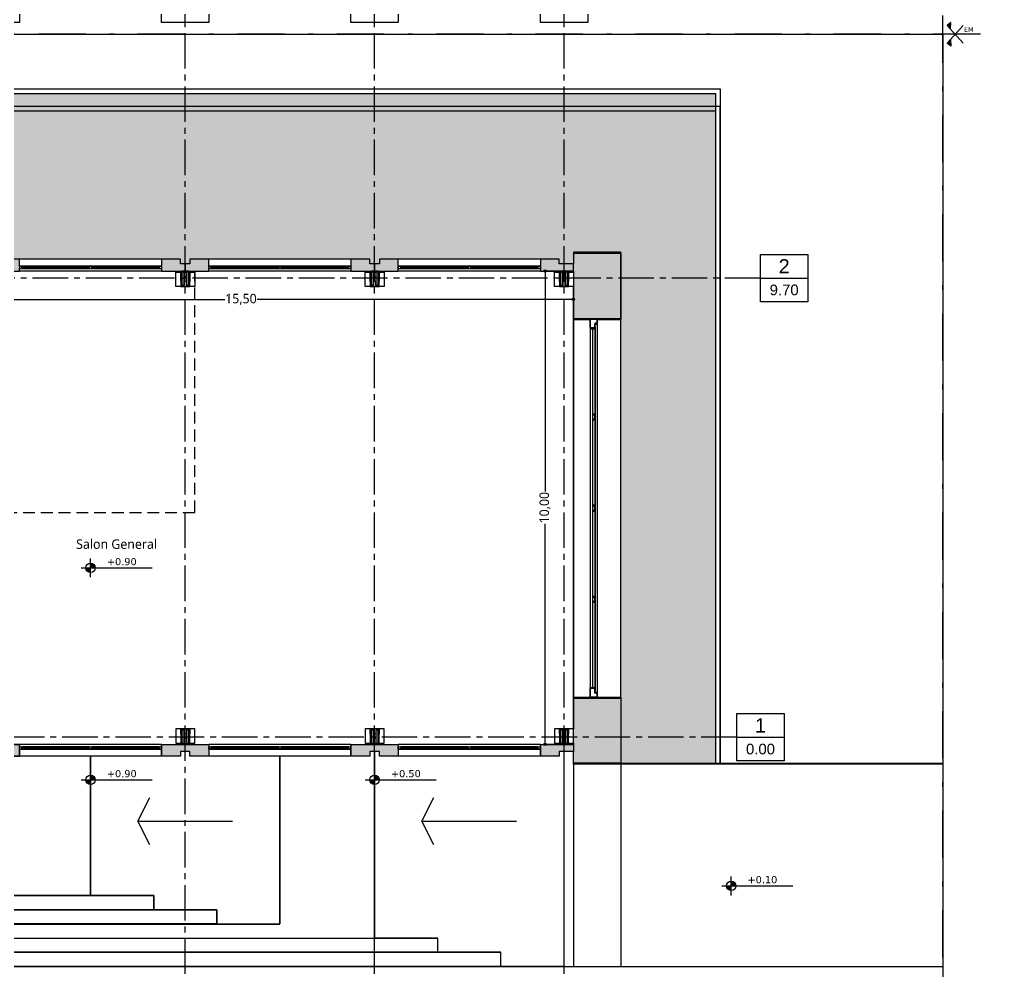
# Model space of a CAD drawing. Header units: inches. Extents: x -5 to 57, y -105 to 48.
# Drawn here: x 15.5 to 36.16, y 5.2 to 25.31 of the extents above; entities that cross this region are included whole.
import ezdxf

# ---------------------------------------------------------------- set-up
doc = ezdxf.new("R2010")
doc.units = ezdxf.units.IN
doc.header["$MEASUREMENT"] = 0
for name, pattern in [('CENTER2', [1.125, 0.75, -0.125, 0.125, -0.125]), ('CONTINUA', [0]), ('DASHDOT', [25.4, 12.7, -6.35, 0, -6.35]), ('DASHDOTX2', [2, 1, -0.5, 0, -0.5]), ('DASHED2', [0.375, 0.25, -0.125]), ('DIVIDEX2', [63.5, 25.4, -12.7, 0, -12.7, 0, -12.7])]:
    doc.linetypes.add(name, pattern=pattern)
doc.layers.get('Defpoints').update_dxf_attribs({"color": 140})
for name, color, linetype in [('AL-aberturas', 2, 'Continuous'), ('AL-Mamp', 3, 'Continuous'), ('AL-Pavimentos', 1, 'Continuous'), ('Al-Proyecciones', 1, 'DASHED2'), ('DIM-Cotas100', 2, 'Continuous'), ('EJES-Estructura', 3, 'CENTER2'), ('EJES-Terreno', 2, 'DIVIDEX2'), ('ES-Columna', 4, 'CONTINUA'), ('HTC-Estructura', 250, 'CONTINUA'), ('HTC-TexturaPiso', 7, 'Continuous'), ('SectionCutEdges', 240, 'Continuous'), ('TXT-Estructura', 4, 'DASHDOT'), ('Z_SKP', 7, 'Continuous')]:
    doc.layers.add(name, color=color, linetype=linetype)
doc.layers.add('HTC-Mamposterías', color=253, linetype='Continuous', lineweight=9)
doc.styles.add('2.0 RobotoLight', font='Roboto-Light.ttf', dxfattribs={"height": 0.2})
doc.styles.get("Standard").update_dxf_attribs({"font": 'arial.ttf'})
doc.dimstyles.new('1.100 circulo alineado', dxfattribs={"dimtxt": 0.2, "dimasz": 0.05, "dimexe": 0.025, "dimexo": 0.025, "dimgap": 0.025, "dimtad": 0, "dimzin": 0, "dimtxsty": '2.0 RobotoLight', "dimblk": 'ORIGIN', "dimcen": 0, "dimdle": 0.001, "dimclre": 1, "dimadec": 0, "dimazin": 0, "dimtfac": 1, "dimtmove": 2, "dimatfit": 2, "dimldrblk": 'DOT', "dimfxl": 1, "dimtolj": 1, "dimtzin": 0, "dimlwd": -1, "dimlwe": -1, "dimarcsym": 1})

# ---------------------------------------------------------------- blocks, each defined once
blk = doc.blocks.new('skp')
for p, q in [((25, 35), (25, 0)), ((23.478, 4.7), (23.478, 33.1)), ((23.378, 4.8), (23.378, 33)), ((5.307, 9.333), (5.307, 21.25)), ((5.607, 10.667), (5.607, 20.95)), ((5.907, 20.65), (5.907, 12)), ((6.207, 15.333), (6.207, 20.35)), ((6.507, 16.667), (6.507, 20.05)), ((6.807, 18), (6.807, 19.75)), ((9.75, 18), (9.75, 19.5)), ((9.9, 18.025), (9.9, 19.45)), ((9.95, 18.025), (9.95, 19.45)), ((10, 16.5), (10, 19.5)), ((20, 16.5), (20, 19.5)), ((20.05, 18.025), (20.05, 19.45)), ((20.1, 18.025), (20.1, 19.45)), ((20.25, 16.5), (20.25, 19.5)), ((9.75, 18), (6.807, 18)), ((6.807, 16.667), (6.807, 18)), ((9.75, 16.5), (9.75, 18)), ((9.9, 16.55), (9.9, 17.975)), ((9.95, 16.55), (9.95, 17.975)), ((20.05, 16.55), (20.05, 17.975)), ((20.1, 16.55), (20.1, 17.975)), ((6.807, 16.667), (6.507, 16.667)), ((6.507, 15.333), (6.507, 16.667)), ((10.325, 16.2), (10.025, 16.2)), ((10.025, 16.2), (10.025, 16.095)), ((10.325, 16.095), (10.325, 16.2)), ((19.675, 16.2), (19.975, 16.2)), ((19.675, 16.095), (19.675, 16.2)), ((19.975, 16.2), (19.975, 16.095)), ((10.025, 16.095), (10.025, 16.075)), ((10.125, 16.095), (10.025, 16.095)), ((10.025, 16.025), (10.025, 15.975)), ((10.025, 15.925), (10.025, 15.905)), ((10.025, 15.905), (10.125, 15.905)), ((10.025, 15.905), (10.025, 15.8)), ((10.225, 16.095), (10.125, 16.095)), ((10.125, 16.075), (10.125, 16.095)), ((10.125, 15.975), (10.125, 16.025)), ((10.125, 15.905), (10.125, 15.925)), ((10.125, 15.905), (10.225, 15.905)), ((10.225, 16.095), (10.325, 16.095)), ((10.225, 16.075), (10.225, 16.095)), ((10.225, 15.975), (10.225, 16.025)), ((10.225, 15.905), (10.225, 15.925)), ((10.325, 15.905), (10.225, 15.905)), ((10.325, 16.075), (10.325, 16.095)), ((10.325, 15.975), (10.325, 16.025)), ((10.325, 15.905), (10.325, 15.925)), ((10.325, 15.8), (10.325, 15.905)), ((19.775, 16.095), (19.675, 16.095)), ((19.675, 16.095), (19.675, 16.075)), ((19.675, 16.025), (19.675, 15.975)), ((19.675, 15.925), (19.675, 15.905)), ((19.675, 15.905), (19.775, 15.905)), ((19.675, 15.8), (19.675, 15.905)), ((19.775, 16.095), (19.875, 16.095)), ((19.775, 16.075), (19.775, 16.095)), ((19.775, 15.975), (19.775, 16.025)), ((19.775, 15.905), (19.775, 15.925)), ((19.875, 15.905), (19.775, 15.905)), ((19.875, 16.075), (19.875, 16.095)), ((19.875, 16.095), (19.975, 16.095)), ((19.875, 15.975), (19.875, 16.025)), ((19.875, 15.905), (19.875, 15.925)), ((19.975, 15.905), (19.875, 15.905)), ((19.975, 16.095), (19.975, 16.075)), ((19.975, 16.025), (19.975, 15.975)), ((19.975, 15.925), (19.975, 15.905)), ((19.975, 15.905), (19.975, 15.8)), ((10.025, 15.8), (10.325, 15.8)), ((19.975, 15.8), (19.675, 15.8)), ((9.75, 14), (9.75, 15.5)), ((10, 12.5), (10, 15.5)), ((20, 12.5), (20, 15.5)), ((20.25, 12.5), (20.25, 15.5)), ((6.507, 15.333), (6.207, 15.333)), ((6.207, 15.333), (6.207, 14)), ((9.9, 14.025), (9.9, 15.45)), ((9.95, 14.025), (9.95, 15.45)), ((20.05, 14.025), (20.05, 15.45)), ((20.1, 14.025), (20.1, 15.45)), ((9.75, 14), (6.207, 14)), ((9.75, 12.5), (9.75, 14)), ((9.9, 12.55), (9.9, 13.975)), ((9.95, 12.55), (9.95, 13.975)), ((20.05, 12.55), (20.05, 13.975)), ((20.1, 12.55), (20.1, 13.975)), ((10.325, 12.2), (10.025, 12.2)), ((10.025, 12.2), (10.025, 12.095)), ((10.325, 12.095), (10.325, 12.2)), ((19.675, 12.2), (19.975, 12.2)), ((19.675, 12.095), (19.675, 12.2)), ((19.975, 12.2), (19.975, 12.095)), ((9.85, 12), (5.907, 12)), ((5.907, 10.667), (5.907, 12)), ((10.025, 12.095), (10.025, 12.075)), ((10.125, 12.095), (10.025, 12.095)), ((10.025, 12.025), (10.025, 11.975)), ((10.225, 12.095), (10.125, 12.095)), ((10.125, 12.075), (10.125, 12.095)), ((10.125, 11.975), (10.125, 12.025)), ((10.225, 12.095), (10.325, 12.095)), ((10.225, 12.075), (10.225, 12.095)), ((10.225, 11.975), (10.225, 12.025)), ((10.325, 12.075), (10.325, 12.095)), ((10.325, 11.975), (10.325, 12.025)), ((19.775, 12.095), (19.675, 12.095)), ((19.675, 12.095), (19.675, 12.075)), ((19.675, 12.025), (19.675, 11.975)), ((19.775, 12.095), (19.875, 12.095)), ((19.775, 12.075), (19.775, 12.095)), ((19.775, 11.975), (19.775, 12.025)), ((19.875, 12.075), (19.875, 12.095)), ((19.875, 12.095), (19.975, 12.095)), ((19.875, 11.975), (19.875, 12.025)), ((19.975, 12.095), (19.975, 12.075)), ((19.975, 12.025), (19.975, 11.975)), ((10.025, 11.925), (10.025, 11.905)), ((10.025, 11.905), (10.125, 11.905)), ((10.025, 11.905), (10.025, 11.8)), ((10.025, 11.8), (10.325, 11.8)), ((10.125, 11.905), (10.125, 11.925)), ((10.125, 11.905), (10.225, 11.905)), ((10.225, 11.905), (10.225, 11.925)), ((10.325, 11.905), (10.225, 11.905)), ((10.325, 11.905), (10.325, 11.925)), ((10.325, 11.8), (10.325, 11.905)), ((19.675, 11.925), (19.675, 11.905)), ((19.675, 11.905), (19.775, 11.905)), ((19.675, 11.8), (19.675, 11.905)), ((19.975, 11.8), (19.675, 11.8)), ((19.775, 11.905), (19.775, 11.925)), ((19.875, 11.905), (19.775, 11.905)), ((19.875, 11.905), (19.875, 11.925)), ((19.975, 11.905), (19.875, 11.905)), ((19.975, 11.925), (19.975, 11.905)), ((19.975, 11.905), (19.975, 11.8)), ((9.75, 8.5), (9.75, 11.5)), ((9.9, 10.025), (9.9, 11.45)), ((9.95, 10.025), (9.95, 11.45)), ((10, 8.5), (10, 11.5)), ((20, 8.5), (20, 11.5)), ((20.05, 10.025), (20.05, 11.45)), ((20.1, 10.025), (20.1, 11.45)), ((20.25, 8.5), (20.25, 11.5)), ((5.607, 10.667), (5.907, 10.667)), ((5.607, 9.333), (5.607, 10.667)), ((9.9, 8.55), (9.9, 9.975)), ((9.95, 8.55), (9.95, 9.975)), ((20.05, 8.55), (20.05, 9.975)), ((20.1, 8.55), (20.1, 9.975)), ((5.307, 9.333), (5.607, 9.333)), ((5.307, 8), (5.307, 9.333)), ((10.325, 8.2), (10.025, 8.2)), ((10.025, 8.2), (10.025, 8.095)), ((10.025, 8.095), (10.025, 8.075)), ((10.125, 8.095), (10.025, 8.095)), ((10.225, 8.095), (10.125, 8.095)), ((10.125, 8.075), (10.125, 8.095)), ((10.225, 8.095), (10.325, 8.095)), ((10.225, 8.075), (10.225, 8.095)), ((10.325, 8.095), (10.325, 8.2)), ((10.325, 8.075), (10.325, 8.095)), ((19.675, 8.2), (19.975, 8.2)), ((19.675, 8.095), (19.675, 8.2)), ((19.775, 8.095), (19.675, 8.095)), ((19.675, 8.095), (19.675, 8.075)), ((19.775, 8.095), (19.875, 8.095)), ((19.775, 8.075), (19.775, 8.095)), ((19.875, 8.075), (19.875, 8.095)), ((19.875, 8.095), (19.975, 8.095)), ((19.975, 8.2), (19.975, 8.095)), ((19.975, 8.095), (19.975, 8.075)), ((5.307, 8), (9.85, 8)), ((5.307, 8), (5.307, 0)), ((10.025, 8.025), (10.025, 7.975)), ((10.025, 7.925), (10.025, 7.905)), ((10.025, 7.905), (10.125, 7.905)), ((10.025, 7.905), (10.025, 7.8)), ((10.125, 7.975), (10.125, 8.025)), ((10.125, 7.905), (10.125, 7.925)), ((10.125, 7.905), (10.225, 7.905)), ((10.225, 7.975), (10.225, 8.025)), ((10.225, 7.905), (10.225, 7.925)), ((10.325, 7.905), (10.225, 7.905)), ((10.325, 7.975), (10.325, 8.025)), ((10.325, 7.905), (10.325, 7.925)), ((10.325, 7.8), (10.325, 7.905)), ((19.675, 8.025), (19.675, 7.975)), ((19.675, 7.925), (19.675, 7.905)), ((19.675, 7.905), (19.775, 7.905)), ((19.675, 7.8), (19.675, 7.905)), ((19.775, 7.975), (19.775, 8.025)), ((19.775, 7.905), (19.775, 7.925)), ((19.875, 7.905), (19.775, 7.905)), ((19.875, 7.975), (19.875, 8.025)), ((19.875, 7.905), (19.875, 7.925)), ((19.975, 7.905), (19.875, 7.905)), ((19.975, 8.025), (19.975, 7.975)), ((19.975, 7.925), (19.975, 7.905)), ((19.975, 7.905), (19.975, 7.8)), ((10.978, 7.8), (18.978, 7.8)), ((18.778, 7.45), (11.178, 7.45)), ((18.878, 7.3), (11.078, 7.3)), ((11.133, 7.345), (11.143, 7.345)), ((11.143, 7.345), (11.143, 7.34)), ((11.145, 7.34), (11.143, 7.34)), ((11.143, 7.34), (11.143, 7.34)), ((11.147, 7.34), (11.145, 7.34)), ((11.15, 7.34), (11.147, 7.34)), ((11.154, 7.34), (11.15, 7.34)), ((11.158, 7.34), (11.154, 7.34)), ((11.162, 7.34), (11.158, 7.34)), ((11.165, 7.34), (11.162, 7.34)), ((11.165, 7.34), (11.168, 7.34)), ((11.168, 7.34), (11.171, 7.34)), ((11.171, 7.34), (11.172, 7.34)), ((11.172, 7.34), (11.173, 7.34)), ((11.173, 7.345), (11.173, 7.34)), ((11.173, 7.345), (13.008, 7.345)), ((13.008, 7.345), (13.008, 7.34)), ((13.01, 7.34), (13.008, 7.34)), ((13.008, 7.34), (13.008, 7.34)), ((13.012, 7.34), (13.01, 7.34)), ((13.015, 7.34), (13.012, 7.34)), ((13.019, 7.34), (13.015, 7.34)), ((13.023, 7.34), (13.019, 7.34)), ((13.027, 7.34), (13.023, 7.34)), ((13.03, 7.34), (13.027, 7.34)), ((13.03, 7.34), (13.033, 7.34)), ((13.033, 7.34), (13.036, 7.34)), ((13.036, 7.34), (13.037, 7.34)), ((13.037, 7.34), (13.038, 7.34)), ((13.038, 7.345), (13.038, 7.34)), ((13.038, 7.345), (13.048, 7.345)), ((13.058, 7.345), (13.068, 7.345)), ((13.068, 7.345), (13.068, 7.34)), ((13.07, 7.34), (13.068, 7.34)), ((13.068, 7.34), (13.068, 7.34)), ((13.072, 7.34), (13.07, 7.34)), ((13.075, 7.34), (13.072, 7.34)), ((13.079, 7.34), (13.075, 7.34)), ((13.083, 7.34), (13.079, 7.34)), ((13.087, 7.34), (13.083, 7.34)), ((13.09, 7.34), (13.087, 7.34)), ((13.09, 7.34), (13.093, 7.34)), ((13.093, 7.34), (13.096, 7.34)), ((13.096, 7.34), (13.097, 7.34)), ((13.097, 7.34), (13.098, 7.34)), ((13.098, 7.345), (13.098, 7.34)), ((13.098, 7.345), (14.933, 7.345)), ((14.933, 7.345), (14.933, 7.34)), ((14.935, 7.34), (14.933, 7.34)), ((14.933, 7.34), (14.933, 7.34)), ((14.937, 7.34), (14.935, 7.34)), ((14.94, 7.34), (14.937, 7.34)), ((14.944, 7.34), (14.94, 7.34)), ((14.948, 7.34), (14.944, 7.34)), ((14.952, 7.34), (14.948, 7.34)), ((14.955, 7.34), (14.952, 7.34)), ((14.955, 7.34), (14.958, 7.34)), ((14.958, 7.34), (14.961, 7.34)), ((14.961, 7.34), (14.962, 7.34)), ((14.962, 7.34), (14.963, 7.34)), ((14.963, 7.345), (14.963, 7.34)), ((14.963, 7.345), (14.973, 7.345)), ((14.983, 7.345), (14.993, 7.345)), ((14.993, 7.345), (14.993, 7.34)), ((14.995, 7.34), (14.993, 7.34)), ((14.993, 7.34), (14.993, 7.34)), ((14.997, 7.34), (14.995, 7.34)), ((15, 7.34), (14.997, 7.34)), ((15.004, 7.34), (15, 7.34)), ((15.008, 7.34), (15.004, 7.34)), ((15.012, 7.34), (15.008, 7.34)), ((15.015, 7.34), (15.012, 7.34)), ((15.015, 7.34), (15.018, 7.34)), ((15.018, 7.34), (15.021, 7.34)), ((15.021, 7.34), (15.022, 7.34)), ((15.022, 7.34), (15.023, 7.34)), ((15.023, 7.345), (15.023, 7.34)), ((15.023, 7.345), (16.858, 7.345)), ((16.858, 7.345), (16.858, 7.34)), ((16.86, 7.34), (16.858, 7.34)), ((16.858, 7.34), (16.858, 7.34)), ((16.862, 7.34), (16.86, 7.34)), ((16.865, 7.34), (16.862, 7.34)), ((16.869, 7.34), (16.865, 7.34)), ((16.873, 7.34), (16.869, 7.34)), ((16.877, 7.34), (16.873, 7.34)), ((16.88, 7.34), (16.877, 7.34)), ((16.88, 7.34), (16.883, 7.34)), ((16.883, 7.34), (16.886, 7.34)), ((16.886, 7.34), (16.887, 7.34)), ((16.887, 7.34), (16.888, 7.34)), ((16.888, 7.345), (16.888, 7.34)), ((16.888, 7.345), (16.898, 7.345)), ((16.908, 7.345), (16.918, 7.345)), ((16.918, 7.345), (16.918, 7.34)), ((16.92, 7.34), (16.918, 7.34)), ((16.918, 7.34), (16.918, 7.34)), ((16.922, 7.34), (16.92, 7.34)), ((16.925, 7.34), (16.922, 7.34)), ((16.929, 7.34), (16.925, 7.34)), ((16.933, 7.34), (16.929, 7.34)), ((16.937, 7.34), (16.933, 7.34)), ((16.94, 7.34), (16.937, 7.34)), ((16.94, 7.34), (16.943, 7.34)), ((16.943, 7.34), (16.946, 7.34)), ((16.946, 7.34), (16.947, 7.34)), ((16.947, 7.34), (16.948, 7.34)), ((16.948, 7.345), (16.948, 7.34)), ((16.948, 7.345), (18.783, 7.345)), ((18.783, 7.345), (18.783, 7.34)), ((18.785, 7.34), (18.783, 7.34)), ((18.783, 7.34), (18.783, 7.34)), ((18.787, 7.34), (18.785, 7.34)), ((18.79, 7.34), (18.787, 7.34)), ((18.794, 7.34), (18.79, 7.34)), ((18.798, 7.34), (18.794, 7.34)), ((18.802, 7.34), (18.798, 7.34)), ((18.805, 7.34), (18.802, 7.34)), ((18.805, 7.34), (18.808, 7.34)), ((18.808, 7.34), (18.811, 7.34)), ((18.811, 7.34), (18.812, 7.34)), ((18.812, 7.34), (18.813, 7.34)), ((18.813, 7.345), (18.813, 7.34)), ((18.813, 7.345), (18.823, 7.345)), ((9.578, 4.8), (9.578, 6.8)), ((10.978, 6.8), (18.978, 6.8)), ((23.378, 4.8), (9.578, 4.8)), ((9.578, 4.7), (9.578, 4.8)), ((9.578, 0), (9.578, 4.7)), ((9.578, 4.7), (23.478, 4.7)), ((5.307, 0), (0, 0)), ((9.578, 0), (5.307, 0)), ((25, 0), (9.578, 0))]:
    blk.add_line(p, q)
at = {"layer": 'SectionCutEdges'}
for p, q in [((9.75, 19.5), (9.75, 19.9)), ((10, 20), (10, 19.5)), ((20, 20), (20, 19.5)), ((20.25, 19.5), (20.25, 19.75)), ((9.9, 19.5), (9.75, 19.5)), ((9.9, 19.5), (9.95, 19.5)), ((9.9, 19.45), (9.9, 19.5)), ((9.9, 19.45), (9.92, 19.45)), ((9.92, 18.025), (9.92, 19.45)), ((9.92, 19.45), (9.93, 19.45)), ((9.93, 19.45), (9.95, 19.45)), ((9.93, 18.025), (9.93, 19.45)), ((9.95, 19.5), (9.95, 19.45)), ((10, 19.5), (9.95, 19.5)), ((20, 19.5), (20.05, 19.5)), ((20.05, 19.5), (20.05, 19.45)), ((20.1, 19.5), (20.05, 19.5)), ((20.05, 19.45), (20.07, 19.45)), ((20.08, 19.45), (20.07, 19.45)), ((20.07, 19.45), (20.07, 18.025)), ((20.08, 18.025), (20.08, 19.45)), ((20.08, 19.45), (20.1, 19.45)), ((20.1, 19.5), (20.25, 19.5)), ((20.1, 19.45), (20.1, 19.5)), ((9.9, 17.975), (9.9, 18.025)), ((9.9, 18.025), (9.92, 18.025)), ((9.9, 17.975), (9.92, 17.975)), ((9.93, 18.025), (9.92, 18.025)), ((9.92, 16.55), (9.92, 17.975)), ((9.92, 17.975), (9.93, 17.975)), ((9.93, 18.025), (9.95, 18.025)), ((9.93, 17.975), (9.95, 17.975)), ((9.93, 16.55), (9.93, 17.975)), ((9.95, 18.025), (9.95, 17.975)), ((20.07, 18.025), (20.05, 18.025)), ((20.05, 18.025), (20.05, 17.975)), ((20.05, 17.975), (20.07, 17.975)), ((20.07, 18.025), (20.08, 18.025)), ((20.07, 17.975), (20.07, 16.55)), ((20.08, 17.975), (20.07, 17.975)), ((20.1, 18.025), (20.08, 18.025)), ((20.08, 16.55), (20.08, 17.975)), ((20.08, 17.975), (20.1, 17.975)), ((20.1, 17.975), (20.1, 18.025)), ((9.9, 16.5), (9.9, 16.55)), ((9.9, 16.55), (9.92, 16.55)), ((9.93, 16.55), (9.92, 16.55)), ((9.93, 16.55), (9.95, 16.55)), ((9.95, 16.55), (9.95, 16.5)), ((20.07, 16.55), (20.05, 16.55)), ((20.05, 16.55), (20.05, 16.5)), ((20.07, 16.55), (20.08, 16.55)), ((20.1, 16.55), (20.08, 16.55)), ((20.1, 16.5), (20.1, 16.55)), ((9.9, 16.5), (9.75, 16.5)), ((9.75, 16.1), (9.75, 16.5)), ((9.95, 16.5), (9.9, 16.5)), ((10, 16.5), (9.95, 16.5)), ((10, 16.5), (10, 16)), ((20, 16.5), (20, 16)), ((20.05, 16.5), (20, 16.5)), ((20.05, 16.5), (20.1, 16.5)), ((20.25, 16.5), (20.1, 16.5)), ((20.25, 16.1), (20.25, 16.5)), ((9.85, 16.1), (9.75, 16.1)), ((9.85, 16), (9.85, 16.1)), ((9.85, 16), (10, 16)), ((9.85, 15.9), (9.85, 16)), ((10, 16), (10, 15.5)), ((10.025, 16.075), (10.025, 16.025)), ((10.125, 16.075), (10.025, 16.075)), ((10.025, 16.025), (10.125, 16.025)), ((10.025, 15.975), (10.025, 15.925)), ((10.125, 15.975), (10.025, 15.975)), ((10.025, 15.925), (10.125, 15.925)), ((10.225, 16.075), (10.125, 16.075)), ((10.125, 16.025), (10.225, 16.025)), ((10.225, 15.975), (10.125, 15.975)), ((10.125, 15.925), (10.225, 15.925)), ((10.325, 16.075), (10.225, 16.075)), ((10.225, 16.025), (10.325, 16.025)), ((10.325, 15.975), (10.225, 15.975)), ((10.225, 15.925), (10.325, 15.925)), ((10.325, 16.025), (10.325, 16.075)), ((10.325, 15.925), (10.325, 15.975)), ((19.675, 16.075), (19.675, 16.025)), ((19.675, 16.075), (19.775, 16.075)), ((19.775, 16.025), (19.675, 16.025)), ((19.675, 15.975), (19.675, 15.925)), ((19.675, 15.975), (19.775, 15.975)), ((19.775, 15.925), (19.675, 15.925)), ((19.875, 16.075), (19.775, 16.075)), ((19.775, 16.025), (19.875, 16.025)), ((19.875, 15.975), (19.775, 15.975)), ((19.775, 15.925), (19.875, 15.925)), ((19.975, 16.075), (19.875, 16.075)), ((19.875, 16.025), (19.975, 16.025)), ((19.975, 15.975), (19.875, 15.975)), ((19.875, 15.925), (19.975, 15.925)), ((19.975, 16.025), (19.975, 16.075)), ((19.975, 15.925), (19.975, 15.975)), ((20, 16), (20, 15.5)), ((20.15, 16), (20, 16)), ((20.15, 16.1), (20.25, 16.1)), ((20.15, 16), (20.15, 16.1)), ((20.15, 15.9), (20.15, 16)), ((9.75, 15.5), (9.75, 15.9)), ((9.75, 15.9), (9.85, 15.9)), ((20.25, 15.9), (20.15, 15.9)), ((20.25, 15.5), (20.25, 15.9)), ((9.9, 15.5), (9.75, 15.5)), ((9.9, 15.5), (9.95, 15.5)), ((9.9, 15.45), (9.9, 15.5)), ((9.95, 15.5), (9.95, 15.45)), ((10, 15.5), (9.95, 15.5)), ((20, 15.5), (20.05, 15.5)), ((20.05, 15.5), (20.05, 15.45)), ((20.1, 15.5), (20.05, 15.5)), ((20.1, 15.5), (20.25, 15.5)), ((20.1, 15.45), (20.1, 15.5)), ((9.9, 15.45), (9.92, 15.45)), ((9.92, 14.025), (9.92, 15.45)), ((9.92, 15.45), (9.93, 15.45)), ((9.93, 15.45), (9.95, 15.45)), ((9.93, 14.025), (9.93, 15.45)), ((20.05, 15.45), (20.07, 15.45)), ((20.08, 15.45), (20.07, 15.45)), ((20.07, 15.45), (20.07, 14.025)), ((20.08, 14.025), (20.08, 15.45)), ((20.08, 15.45), (20.1, 15.45)), ((9.9, 13.975), (9.9, 14.025)), ((9.9, 14.025), (9.92, 14.025)), ((9.9, 13.975), (9.92, 13.975)), ((9.93, 14.025), (9.92, 14.025)), ((9.92, 12.55), (9.92, 13.975)), ((9.92, 13.975), (9.93, 13.975)), ((9.93, 14.025), (9.95, 14.025)), ((9.93, 13.975), (9.95, 13.975)), ((9.93, 12.55), (9.93, 13.975)), ((9.95, 14.025), (9.95, 13.975)), ((20.07, 14.025), (20.05, 14.025)), ((20.05, 14.025), (20.05, 13.975)), ((20.05, 13.975), (20.07, 13.975)), ((20.07, 14.025), (20.08, 14.025)), ((20.07, 13.975), (20.07, 12.55)), ((20.08, 13.975), (20.07, 13.975)), ((20.1, 14.025), (20.08, 14.025)), ((20.08, 12.55), (20.08, 13.975)), ((20.08, 13.975), (20.1, 13.975)), ((20.1, 13.975), (20.1, 14.025)), ((9.9, 12.5), (9.75, 12.5)), ((9.75, 12.1), (9.75, 12.5)), ((9.9, 12.5), (9.9, 12.55)), ((9.9, 12.55), (9.92, 12.55)), ((9.95, 12.5), (9.9, 12.5)), ((9.93, 12.55), (9.92, 12.55)), ((9.93, 12.55), (9.95, 12.55)), ((9.95, 12.55), (9.95, 12.5)), ((10, 12.5), (9.95, 12.5)), ((10, 12.5), (10, 12)), ((20, 12.5), (20, 12)), ((20.05, 12.5), (20, 12.5)), ((20.07, 12.55), (20.05, 12.55)), ((20.05, 12.55), (20.05, 12.5)), ((20.05, 12.5), (20.1, 12.5)), ((20.07, 12.55), (20.08, 12.55)), ((20.1, 12.55), (20.08, 12.55)), ((20.1, 12.5), (20.1, 12.55)), ((20.25, 12.5), (20.1, 12.5)), ((20.25, 12.1), (20.25, 12.5)), ((9.85, 12.1), (9.75, 12.1)), ((9.85, 12), (9.85, 12.1)), ((9.85, 12), (10, 12)), ((9.85, 11.9), (9.85, 12)), ((10, 12), (10, 11.5)), ((10.025, 12.075), (10.025, 12.025)), ((10.125, 12.075), (10.025, 12.075)), ((10.025, 12.025), (10.125, 12.025)), ((10.225, 12.075), (10.125, 12.075)), ((10.125, 12.025), (10.225, 12.025)), ((10.325, 12.075), (10.225, 12.075)), ((10.225, 12.025), (10.325, 12.025)), ((10.325, 12.025), (10.325, 12.075)), ((19.675, 12.075), (19.675, 12.025)), ((19.675, 12.075), (19.775, 12.075)), ((19.775, 12.025), (19.675, 12.025)), ((19.875, 12.075), (19.775, 12.075)), ((19.775, 12.025), (19.875, 12.025)), ((19.975, 12.075), (19.875, 12.075)), ((19.875, 12.025), (19.975, 12.025)), ((19.975, 12.025), (19.975, 12.075)), ((20, 12), (20, 11.5)), ((20.15, 12), (20, 12)), ((20.15, 12.1), (20.25, 12.1)), ((20.15, 12), (20.15, 12.1)), ((20.15, 11.9), (20.15, 12)), ((9.75, 11.5), (9.75, 11.9)), ((9.75, 11.9), (9.85, 11.9)), ((10.025, 11.975), (10.025, 11.925)), ((10.125, 11.975), (10.025, 11.975)), ((10.025, 11.925), (10.125, 11.925)), ((10.225, 11.975), (10.125, 11.975)), ((10.125, 11.925), (10.225, 11.925)), ((10.325, 11.975), (10.225, 11.975)), ((10.225, 11.925), (10.325, 11.925)), ((10.325, 11.925), (10.325, 11.975)), ((19.675, 11.975), (19.675, 11.925)), ((19.675, 11.975), (19.775, 11.975)), ((19.775, 11.925), (19.675, 11.925)), ((19.875, 11.975), (19.775, 11.975)), ((19.775, 11.925), (19.875, 11.925)), ((19.975, 11.975), (19.875, 11.975)), ((19.875, 11.925), (19.975, 11.925)), ((19.975, 11.925), (19.975, 11.975)), ((20.25, 11.9), (20.15, 11.9)), ((20.25, 11.5), (20.25, 11.9)), ((9.9, 11.5), (9.75, 11.5)), ((9.9, 11.5), (9.95, 11.5)), ((9.9, 11.45), (9.9, 11.5)), ((9.9, 11.45), (9.92, 11.45)), ((9.92, 10.025), (9.92, 11.45)), ((9.92, 11.45), (9.93, 11.45)), ((9.93, 11.45), (9.95, 11.45)), ((9.93, 10.025), (9.93, 11.45)), ((9.95, 11.5), (9.95, 11.45)), ((10, 11.5), (9.95, 11.5)), ((20, 11.5), (20.05, 11.5)), ((20.05, 11.5), (20.05, 11.45)), ((20.1, 11.5), (20.05, 11.5)), ((20.05, 11.45), (20.07, 11.45)), ((20.08, 11.45), (20.07, 11.45)), ((20.07, 11.45), (20.07, 10.025)), ((20.08, 10.025), (20.08, 11.45)), ((20.08, 11.45), (20.1, 11.45)), ((20.1, 11.5), (20.25, 11.5)), ((20.1, 11.45), (20.1, 11.5)), ((9.9, 9.975), (9.9, 10.025)), ((9.9, 10.025), (9.92, 10.025)), ((9.9, 9.975), (9.92, 9.975)), ((9.93, 10.025), (9.92, 10.025)), ((9.92, 8.55), (9.92, 9.975)), ((9.92, 9.975), (9.93, 9.975)), ((9.93, 10.025), (9.95, 10.025)), ((9.93, 9.975), (9.95, 9.975)), ((9.93, 8.55), (9.93, 9.975)), ((9.95, 10.025), (9.95, 9.975)), ((20.07, 10.025), (20.05, 10.025)), ((20.05, 10.025), (20.05, 9.975)), ((20.05, 9.975), (20.07, 9.975)), ((20.07, 10.025), (20.08, 10.025)), ((20.07, 9.975), (20.07, 8.55)), ((20.08, 9.975), (20.07, 9.975)), ((20.1, 10.025), (20.08, 10.025)), ((20.08, 8.55), (20.08, 9.975)), ((20.08, 9.975), (20.1, 9.975)), ((20.1, 9.975), (20.1, 10.025)), ((9.9, 8.5), (9.75, 8.5)), ((9.75, 8.1), (9.75, 8.5)), ((9.9, 8.5), (9.9, 8.55)), ((9.9, 8.55), (9.92, 8.55)), ((9.95, 8.5), (9.9, 8.5)), ((9.93, 8.55), (9.92, 8.55)), ((9.93, 8.55), (9.95, 8.55)), ((9.95, 8.55), (9.95, 8.5)), ((10, 8.5), (9.95, 8.5)), ((10, 8.5), (10, 7.8)), ((20, 8.5), (20, 7.8)), ((20.05, 8.5), (20, 8.5)), ((20.07, 8.55), (20.05, 8.55)), ((20.05, 8.55), (20.05, 8.5)), ((20.05, 8.5), (20.1, 8.5)), ((20.07, 8.55), (20.08, 8.55)), ((20.1, 8.55), (20.08, 8.55)), ((20.1, 8.5), (20.1, 8.55)), ((20.25, 8.5), (20.1, 8.5)), ((20.25, 8.1), (20.25, 8.5)), ((9.85, 8.1), (9.75, 8.1)), ((9.85, 8), (9.85, 8.1)), ((10.025, 8.075), (10.025, 8.025)), ((10.125, 8.075), (10.025, 8.075)), ((10.225, 8.075), (10.125, 8.075)), ((10.325, 8.075), (10.225, 8.075)), ((10.325, 8.025), (10.325, 8.075)), ((19.675, 8.075), (19.675, 8.025)), ((19.675, 8.075), (19.775, 8.075)), ((19.875, 8.075), (19.775, 8.075)), ((19.975, 8.075), (19.875, 8.075)), ((19.975, 8.025), (19.975, 8.075)), ((20.15, 8.1), (20.25, 8.1)), ((20.15, 7.8), (20.15, 8.1)), ((9.85, 7.8), (9.85, 8)), ((10.025, 8.025), (10.125, 8.025)), ((10.025, 7.975), (10.025, 7.925)), ((10.125, 7.975), (10.025, 7.975)), ((10.025, 7.925), (10.125, 7.925)), ((10.125, 8.025), (10.225, 8.025)), ((10.225, 7.975), (10.125, 7.975)), ((10.125, 7.925), (10.225, 7.925)), ((10.225, 8.025), (10.325, 8.025)), ((10.325, 7.975), (10.225, 7.975)), ((10.225, 7.925), (10.325, 7.925)), ((10.325, 7.925), (10.325, 7.975)), ((19.775, 8.025), (19.675, 8.025)), ((19.675, 7.975), (19.675, 7.925)), ((19.675, 7.975), (19.775, 7.975)), ((19.775, 7.925), (19.675, 7.925)), ((19.775, 8.025), (19.875, 8.025)), ((19.875, 7.975), (19.775, 7.975)), ((19.775, 7.925), (19.875, 7.925)), ((19.875, 8.025), (19.975, 8.025)), ((19.975, 7.975), (19.875, 7.975)), ((19.875, 7.925), (19.975, 7.925)), ((19.975, 7.925), (19.975, 7.975)), ((9.578, 6.8), (9.578, 7.8)), ((9.578, 7.8), (9.85, 7.8)), ((10, 7.8), (9.85, 7.8)), ((10.025, 7.8), (10, 7.8)), ((10.025, 7.8), (10.325, 7.8)), ((10.978, 7.8), (10.325, 7.8)), ((10.978, 7.8), (10.978, 7.45)), ((18.978, 7.8), (18.978, 7.45)), ((18.978, 7.8), (19.675, 7.8)), ((19.975, 7.8), (19.675, 7.8)), ((20, 7.8), (19.975, 7.8)), ((20, 7.8), (20.15, 7.8)), ((20.378, 7.8), (20.15, 7.8)), ((20.378, 7.8), (20.378, 6.8)), ((11.178, 7.45), (10.978, 7.45)), ((10.978, 7.45), (10.978, 7.3)), ((11.178, 7.35), (11.178, 7.45)), ((18.778, 7.45), (18.778, 7.35)), ((18.978, 7.45), (18.778, 7.45)), ((18.978, 7.3), (18.978, 7.45)), ((10.978, 7.3), (11.078, 7.3)), ((10.978, 7.3), (10.978, 6.8)), ((11.078, 7.3), (11.078, 7.35)), ((11.078, 7.35), (11.133, 7.35)), ((11.133, 7.35), (11.133, 7.345)), ((11.133, 7.35), (11.178, 7.35)), ((11.143, 7.345), (11.133, 7.345)), ((11.145, 7.345), (11.143, 7.345)), ((11.143, 7.345), (11.143, 7.345)), ((11.147, 7.345), (11.145, 7.345)), ((11.15, 7.345), (11.147, 7.345)), ((11.154, 7.345), (11.15, 7.345)), ((11.158, 7.345), (11.154, 7.345)), ((11.162, 7.345), (11.158, 7.345)), ((11.165, 7.345), (11.162, 7.345)), ((11.168, 7.345), (11.165, 7.345)), ((11.171, 7.345), (11.168, 7.345)), ((11.172, 7.345), (11.171, 7.345)), ((11.173, 7.345), (11.172, 7.345)), ((13.008, 7.345), (11.173, 7.345)), ((13.003, 7.35), (11.178, 7.35)), ((13.003, 7.4), (13.003, 7.35)), ((13.103, 7.4), (13.003, 7.4)), ((13.003, 7.35), (13.048, 7.35)), ((13.01, 7.345), (13.008, 7.345)), ((13.008, 7.345), (13.008, 7.345)), ((13.012, 7.345), (13.01, 7.345)), ((13.015, 7.345), (13.012, 7.345)), ((13.019, 7.345), (13.015, 7.345)), ((13.023, 7.345), (13.019, 7.345)), ((13.027, 7.345), (13.023, 7.345)), ((13.03, 7.345), (13.027, 7.345)), ((13.033, 7.345), (13.03, 7.345)), ((13.036, 7.345), (13.033, 7.345)), ((13.037, 7.345), (13.036, 7.345)), ((13.038, 7.345), (13.037, 7.345)), ((13.048, 7.345), (13.038, 7.345)), ((13.048, 7.35), (13.048, 7.345)), ((13.048, 7.35), (13.058, 7.35)), ((13.058, 7.35), (13.058, 7.345)), ((13.058, 7.35), (13.103, 7.35)), ((13.068, 7.345), (13.058, 7.345)), ((13.07, 7.345), (13.068, 7.345)), ((13.068, 7.345), (13.068, 7.345)), ((13.072, 7.345), (13.07, 7.345)), ((13.075, 7.345), (13.072, 7.345)), ((13.079, 7.345), (13.075, 7.345)), ((13.083, 7.345), (13.079, 7.345)), ((13.087, 7.345), (13.083, 7.345)), ((13.09, 7.345), (13.087, 7.345)), ((13.093, 7.345), (13.09, 7.345)), ((13.096, 7.345), (13.093, 7.345)), ((13.097, 7.345), (13.096, 7.345)), ((13.098, 7.345), (13.097, 7.345)), ((14.933, 7.345), (13.098, 7.345)), ((13.103, 7.35), (13.103, 7.4)), ((14.928, 7.35), (13.103, 7.35)), ((14.928, 7.4), (14.928, 7.35)), ((15.028, 7.4), (14.928, 7.4)), ((14.928, 7.35), (14.973, 7.35)), ((14.935, 7.345), (14.933, 7.345)), ((14.933, 7.345), (14.933, 7.345)), ((14.937, 7.345), (14.935, 7.345)), ((14.94, 7.345), (14.937, 7.345)), ((14.944, 7.345), (14.94, 7.345)), ((14.948, 7.345), (14.944, 7.345)), ((14.952, 7.345), (14.948, 7.345)), ((14.955, 7.345), (14.952, 7.345)), ((14.958, 7.345), (14.955, 7.345)), ((14.961, 7.345), (14.958, 7.345)), ((14.962, 7.345), (14.961, 7.345)), ((14.963, 7.345), (14.962, 7.345)), ((14.973, 7.345), (14.963, 7.345)), ((14.973, 7.35), (14.973, 7.345)), ((14.973, 7.35), (14.983, 7.35)), ((14.983, 7.35), (14.983, 7.345)), ((14.983, 7.35), (15.028, 7.35)), ((14.993, 7.345), (14.983, 7.345)), ((14.995, 7.345), (14.993, 7.345)), ((14.993, 7.345), (14.993, 7.345)), ((14.997, 7.345), (14.995, 7.345)), ((15, 7.345), (14.997, 7.345)), ((15.004, 7.345), (15, 7.345)), ((15.008, 7.345), (15.004, 7.345)), ((15.012, 7.345), (15.008, 7.345)), ((15.015, 7.345), (15.012, 7.345)), ((15.018, 7.345), (15.015, 7.345)), ((15.021, 7.345), (15.018, 7.345)), ((15.022, 7.345), (15.021, 7.345)), ((15.023, 7.345), (15.022, 7.345)), ((16.858, 7.345), (15.023, 7.345)), ((15.028, 7.35), (15.028, 7.4)), ((16.853, 7.35), (15.028, 7.35)), ((16.853, 7.4), (16.853, 7.35)), ((16.953, 7.4), (16.853, 7.4)), ((16.853, 7.35), (16.898, 7.35)), ((16.86, 7.345), (16.858, 7.345)), ((16.858, 7.345), (16.858, 7.345)), ((16.862, 7.345), (16.86, 7.345)), ((16.865, 7.345), (16.862, 7.345)), ((16.869, 7.345), (16.865, 7.345)), ((16.873, 7.345), (16.869, 7.345)), ((16.877, 7.345), (16.873, 7.345)), ((16.88, 7.345), (16.877, 7.345)), ((16.883, 7.345), (16.88, 7.345)), ((16.886, 7.345), (16.883, 7.345)), ((16.887, 7.345), (16.886, 7.345)), ((16.888, 7.345), (16.887, 7.345)), ((16.898, 7.345), (16.888, 7.345)), ((16.898, 7.35), (16.898, 7.345)), ((16.898, 7.35), (16.908, 7.35)), ((16.908, 7.35), (16.908, 7.345)), ((16.908, 7.35), (16.953, 7.35)), ((16.918, 7.345), (16.908, 7.345)), ((16.92, 7.345), (16.918, 7.345)), ((16.918, 7.345), (16.918, 7.345)), ((16.922, 7.345), (16.92, 7.345)), ((16.925, 7.345), (16.922, 7.345)), ((16.929, 7.345), (16.925, 7.345)), ((16.933, 7.345), (16.929, 7.345)), ((16.937, 7.345), (16.933, 7.345)), ((16.94, 7.345), (16.937, 7.345)), ((16.943, 7.345), (16.94, 7.345)), ((16.946, 7.345), (16.943, 7.345)), ((16.947, 7.345), (16.946, 7.345)), ((16.948, 7.345), (16.947, 7.345)), ((18.783, 7.345), (16.948, 7.345)), ((16.953, 7.35), (16.953, 7.4)), ((18.778, 7.35), (16.953, 7.35)), ((18.778, 7.35), (18.823, 7.35)), ((18.783, 7.345), (18.783, 7.345)), ((18.785, 7.345), (18.783, 7.345)), ((18.787, 7.345), (18.785, 7.345)), ((18.79, 7.345), (18.787, 7.345)), ((18.794, 7.345), (18.79, 7.345)), ((18.798, 7.345), (18.794, 7.345)), ((18.802, 7.345), (18.798, 7.345)), ((18.805, 7.345), (18.802, 7.345)), ((18.808, 7.345), (18.805, 7.345)), ((18.811, 7.345), (18.808, 7.345)), ((18.812, 7.345), (18.811, 7.345)), ((18.813, 7.345), (18.812, 7.345)), ((18.823, 7.345), (18.813, 7.345)), ((18.823, 7.35), (18.823, 7.345)), ((18.823, 7.35), (18.878, 7.35)), ((18.878, 7.35), (18.878, 7.3)), ((18.878, 7.3), (18.978, 7.3)), ((18.978, 7.3), (18.978, 6.8)), ((10.978, 6.8), (9.578, 6.8)), ((20.378, 6.8), (18.978, 6.8))]:
    blk.add_line(p, q, dxfattribs=at)
blk = doc.blocks.new('columna')
at = {"layer": 'HTC-Estructura'}
h = blk.add_hatch(color=256, dxfattribs=at)
h.dxf.hatch_style = 1
h.paths.add_polyline_path([(0.1, 0), (0.15, 0), (0.15, 0.3), (0.1, 0.3)])
h.paths.add_polyline_path([(0, 0), (0.05, 0), (0.05, 0.3), (0, 0.3)])
for points in [[(0, 0), (0.05, 0), (0.05, 0.3), (0, 0.3)], [(0.1, 0), (0.15, 0), (0.15, 0.3), (0.1, 0.3)]]:
    blk.add_lwpolyline(points, close=True)
blk = doc.blocks.new('casilleros')
at = {"color": 4, "linetype": 'Continuous', "ltscale": 0.7}
blk.add_line((-0.5, 0), (0.5, 0), dxfattribs=at)
blk.add_lwpolyline([(0.5, -0.5), (-0.5, -0.5), (-0.5, 0.5), (0.5, 0.5)], close=True, dxfattribs=at)
blk = doc.blocks.new('VentanalesLateral')
at = {"color": 9, "lineweight": -3}
for p, q in [((0, 0), (3, 0)), ((0, -0.05), (3, -0.05))]:
    blk.add_line(p, q, dxfattribs=at)
at = {"color": 0, "lineweight": -3}
for p, q in [((0.05, -0.025), (1.475, -0.025)), ((1.525, -0.025), (2.95, -0.025))]:
    blk.add_line(p, q, dxfattribs=at)
for points in [[(0, 0), (0.05, 0), (0.05, -0.05), (0, -0.05)], [(2.95, 0), (3, 0), (3, -0.05), (2.95, -0.05)], [(1.475, 0), (1.525, 0), (1.525, -0.05), (1.475, -0.05)]]:
    blk.add_lwpolyline(points, close=True, dxfattribs=at)
blk = doc.blocks.new('NivelPlanta')
at = {"lineweight": -3}
h = blk.add_hatch(color=256, dxfattribs=at)
h.dxf.hatch_style = 1
h.paths.add_polyline_path([(-0.1, 0, 0.414214), (0, -0.1), (0, 0)])
h.paths.add_polyline_path([(0, 0.1), (0, 0), (0.1, 0, 0.414214)])
for p, q in [((-0.2, 0), (1.3, 0)), ((0, -0.2), (0, 0.2))]:
    blk.add_line(p, q, dxfattribs=at)
blk.add_circle((0, 0), 0.1, dxfattribs=at)
blk = doc.blocks.new('VentanaExtremos')
at = {"layer": 'AL-aberturas', "color": 8}
for p, q in [((-0.15, 8), (-0.15, 0)), ((0, 8), (0, 0)), ((-0.05, 7.8), (-0.05, 0.2))]:
    blk.add_line(p, q, dxfattribs=at)
at = {"layer": 'AL-aberturas', "lineweight": -3}
blk.add_line((-0.1, 7.8), (-0.1, 0.1), dxfattribs=at)
for points in [[(-0.15, 7.9), (-0.1, 7.9), (-0.1, 7.8), (0, 7.8), (0, 8), (-0.15, 8)], [(-0.1, 5.975), (-0.05, 5.975), (-0.05, 5.875), (-0.1, 5.875)], [(-0.1, 4.05), (-0.05, 4.05), (-0.05, 3.95), (-0.1, 3.95)], [(-0.1, 2.125), (-0.05, 2.125), (-0.05, 2.025), (-0.1, 2.025)]]:
    blk.add_lwpolyline(points, close=True, dxfattribs=at)
at = {"layer": 'AL-aberturas'}
blk.add_lwpolyline([(0, 0.2), (-0.1, 0.2), (-0.1, 0.1), (-0.15, 0.1), (-0.15, 0), (0, 0), (0, 0.2)], dxfattribs=at)
blk = doc.blocks.new('_Origin')
at = {"layer": 'DIM-Cotas100', "color": 0, "lineweight": -2}
blk.add_line((0, 0), (-1, 0), dxfattribs=at)
blk.add_circle((0, 0), 0.5, dxfattribs=at)
blk = doc.blocks.new('*D49')
at = {"layer": 'Defpoints', "color": 0, "lineweight": -3, "transparency": 16777216}
for p in [(27.2, 20), (26.6, 10), (27.2, 10)]:
    blk.add_point(p, dxfattribs=at)
at = {"layer": 'DIM-Cotas100', "color": 1, "transparency": 16777216}
for p, q in [((27.175, 20), (26.575, 20)), ((27.175, 10), (26.575, 10))]:
    blk.add_line(p, q, dxfattribs=at)
at = {"layer": 'DIM-Cotas100', "color": 0, "transparency": 16777216}
for p, q in [((26.6, 19.95), (26.6, 15.343)), ((26.6, 10.05), (26.6, 14.657))]:
    blk.add_line(p, q, dxfattribs=at)
at = {"layer": 'DIM-Cotas100', "color": 0, "transparency": 16777216, "xscale": 0.05, "yscale": 0.05, "zscale": 0.05}
for p, rotation in [((26.6, 20), 90), ((26.6, 10), 270)]:
    blk.add_blockref('_Origin', p, dxfattribs=dict(at, rotation=rotation))
at = {"layer": 'DIM-Cotas100', "color": 0, "lineweight": -3, "transparency": 16777216, "insert": (26.6, 15), "char_height": 0.2, "attachment_point": 5, "rotation": 90, "style": '2.0 RobotoLight'}
blk.add_mtext('\\A1;10,00', dxfattribs=at)
blk = doc.blocks.new('_Dot')
at = {"color": 0, "linetype": 'ByBlock', "lineweight": -2}
blk.add_line((-0.5, 0), (-1, 0), dxfattribs=at)
at = {"color": 0, "linetype": 'ByBlock', "lineweight": -2, "const_width": 0.5}
blk.add_lwpolyline([(-0.25, 0, 1), (0.25, 0, 1)], format="xyb", close=True, dxfattribs=at)
blk = doc.blocks.new('*D50')
at = {"layer": 'Defpoints', "color": 0, "lineweight": -3, "transparency": 16777216}
for p in [(11.7, 20), (27.2, 20), (27.2, 19.4)]:
    blk.add_point(p, dxfattribs=at)
at = {"layer": 'DIM-Cotas100', "color": 1, "transparency": 16777216}
for p, q in [((11.7, 19.975), (11.7, 19.375)), ((27.2, 19.975), (27.2, 19.375))]:
    blk.add_line(p, q, dxfattribs=at)
at = {"layer": 'DIM-Cotas100', "color": 0, "transparency": 16777216}
for p, q in [((11.75, 19.4), (19.833, 19.4)), ((27.15, 19.4), (20.52, 19.4))]:
    blk.add_line(p, q, dxfattribs=at)
at = {"layer": 'DIM-Cotas100', "color": 0, "transparency": 16777216, "xscale": 0.05, "yscale": 0.05, "zscale": 0.05, "rotation": 180}
blk.add_blockref('_Origin', (11.7, 19.4), dxfattribs=at)
at = {"layer": 'DIM-Cotas100', "color": 0, "transparency": 16777216, "xscale": 0.05, "yscale": 0.05, "zscale": 0.05}
blk.add_blockref('_Origin', (27.2, 19.4), dxfattribs=at)
at = {"layer": 'DIM-Cotas100', "color": 0, "lineweight": -3, "transparency": 16777216, "insert": (20.176, 19.4), "char_height": 0.2, "attachment_point": 5, "style": '2.0 RobotoLight'}
blk.add_mtext('\\A1;15,50', dxfattribs=at)
blk = doc.blocks.new('eje')
h = blk.add_hatch(color=256)
h.dxf.hatch_style = 1
h.paths.add_polyline_path([(-277.836, -131.917), (-277.829, -132.058), (-277.762, -131.984)])
h = blk.add_hatch(color=256)
h.dxf.hatch_style = 1
h.paths.add_polyline_path([(-277.762, -132.353), (-277.829, -132.279), (-277.836, -132.42)])
at = {"linetype": 'CONTINUA'}
for points in [[(-277.829, -132.058), (-277.836, -131.917), (-277.762, -131.984), (-278.1, -132.353)], [(-277.829, -132.279), (-277.836, -132.42), (-277.762, -132.353), (-278.1, -131.984)]]:
    blk.add_lwpolyline(points, dxfattribs=at)

msp = doc.modelspace()

# ---------------------------------------------------------------- hatches: boundary and pattern name
at = {"layer": 'HTC-Mamposterías', "lineweight": -3}
h = msp.add_hatch(color=256, dxfattribs=at)
h.dxf.hatch_style = 1
h.paths.add_polyline_path([(9.7, 20), (9, 20), (9, 17.45), (8.9, 17.45), (8.9, 18.2), (6.9, 18.2), (6.9, 15.2), (8.9, 15.2), (8.9, 16.65), (9, 16.65), (9, 15), (6.8, 15), (6.8, 18.7), (6.9, 18.7), (6.9, 18.4), (8.8, 18.4), (8.8, 20), (6.9, 20), (6.9, 19.7), (6.8, 19.7), (6.8, 20), (6.5, 20), (6.5, 20.25), (6.9, 20.25), (6.9, 20.15), (7.1, 20.15), (7.1, 20.25), (9.7, 20.25)])
h.paths.add_polyline_path([(2.9, 19), (1.9, 19), (1.9, 20.4), (2.9, 20.4), (2.9, 20.15), (3.1, 20.15), (3.1, 20.25), (5.9, 20.25), (5.9, 20), (5.6, 20), (5.6, 18.925), (5.5, 18.925), (5.5, 20), (3.1, 20), (3.1, 18.05), (5.5, 18.05), (5.5, 18.125), (5.6, 18.125), (5.6, 17.925), (5.5, 17.925), (5.5, 17.95), (3.1, 17.95), (3.1, 15.1), (5.2, 15.1), (5.2, 17.075), (5.5, 17.075), (5.5, 17.125), (5.6, 17.125), (5.6, 16.975), (5.3, 16.975), (5.3, 15.1), (5.6, 15.1), (5.6, 15), (2.9, 15)])
h.paths.add_polyline_path([(8, 10), (2.9, 10), (2.9, 11), (1.9, 11), (1.9, 9.6), (2.9, 9.6), (2.9, 9.85), (3.1, 9.85), (3.1, 9.75), (6.9, 9.75), (6.9, 9.85), (7.1, 9.85), (7.1, 9.7), (8, 9.7)])
h.paths.add_polyline_path([(15.5, 9.75), (15.5, 10), (10, 10), (10, 9.7), (10.9, 9.7), (10.9, 9.85), (11.1, 9.85), (11.1, 9.75), (14.9, 9.75), (14.9, 9.85), (15.1, 9.85), (15.1, 9.75)])
h.paths.add_polyline_path([(19.5, 10), (19.5, 9.75), (19.1, 9.75), (19.1, 9.85), (18.9, 9.85), (18.9, 9.75), (18.5, 9.75), (18.5, 10)])
h.paths.add_polyline_path([(23.5, 10), (23.5, 9.75), (23.1, 9.75), (23.1, 9.85), (22.9, 9.85), (22.9, 9.75), (22.5, 9.75), (22.5, 10)])
h.paths.add_polyline_path([(28.2, 9.6), (27.2, 9.6), (27.2, 9.85), (26.9, 9.85), (26.9, 9.75), (26.5, 9.75), (26.5, 10), (27.2, 10), (27.2, 11), (28.2, 11)])
h.paths.add_polyline_path([(23.5, 20), (23.5, 20.25), (23.1, 20.25), (23.1, 20.15), (22.9, 20.15), (22.9, 20.25), (22.5, 20.25), (22.5, 20)])
h.paths.add_polyline_path([(19.5, 20), (19.5, 20.25), (19.1, 20.25), (19.1, 20.15), (18.9, 20.15), (18.9, 20.25), (18.5, 20.25), (18.5, 20)])
h.paths.add_polyline_path([(10.5, 20.25), (10.9, 20.25), (10.9, 20.15), (11.1, 20.15), (11.1, 20.25), (14.9, 20.25), (14.9, 20.15), (15.1, 20.15), (15.1, 20.25), (15.5, 20.25), (15.5, 20), (10.5, 20)])
h.paths.add_polyline_path([(28.2, 20.4), (27.2, 20.4), (27.2, 20.15), (26.9, 20.15), (26.9, 20.25), (26.5, 20.25), (26.5, 20), (27.2, 20), (27.2, 19), (28.2, 19)])
at = {"layer": 'HTC-TexturaPiso', "lineweight": -3, "true_color": 0xcfc0af}
h = msp.add_hatch(dxfattribs=at)
h.set_pattern_fill('AR-SAND', color=9, scale=0.1, angle=0.05)
h.paths.add_polyline_path([(26.5, 20.25), (26.9, 20.25), (26.9, 20.15), (27.2, 20.15), (27.2, 20.422), (28.2, 20.422), (28.2, 19.022), (28.2, 10.978), (28.2, 9.6), (30.2, 9.6), (30.2, 23.75), (2, 23.75), (2, 20.4), (2.9, 20.4), (2.9, 20.15), (3.1, 20.15), (3.1, 20.25), (5.9, 20.25), (6.5, 20.25), (6.9, 20.25), (6.9, 20.15), (7.1, 20.15), (7.1, 20.25), (9.7, 20.25), (10.5, 20.25), (10.9, 20.25), (10.9, 20.15), (11.1, 20.15), (11.1, 20.25), (14.9, 20.25), (14.9, 20.15), (15.1, 20.15), (15.1, 20.25), (15.5, 20.25), (18.5, 20.25), (18.9, 20.25), (18.9, 20.15), (19.1, 20.15), (19.1, 20.25), (19.5, 20.25), (22.5, 20.25), (22.9, 20.25), (22.9, 20.15), (23.1, 20.15), (23.1, 20.25), (23.5, 20.25)])

# ---------------------------------------------------------------- linework, layer by layer
at = {"lineweight": -3}
msp.add_line((28.2, 9.6), (28.2, 5.3), dxfattribs=at)
at = {"layer": 'AL-Mamp', "color": 2}
for p, q in [((18.5, 20.25), (15.5, 20.25)), ((22.5, 20.25), (19.5, 20.25)), ((26.5, 20.25), (23.5, 20.25)), ((18.5, 20), (15.5, 20)), ((22.5, 20), (19.5, 20)), ((26.5, 20), (23.5, 20)), ((27.2, 19.022), (27.2, 10.978)), ((28.2, 10.978), (28.2, 19.022)), ((18.5, 10), (15.5, 10)), ((22.5, 10), (19.5, 10)), ((26.5, 10), (23.5, 10)), ((18.5, 9.75), (15.5, 9.75)), ((22.5, 9.75), (19.5, 9.75)), ((26.5, 9.75), (23.5, 9.75))]:
    msp.add_line(p, q, dxfattribs=at)
at = {"layer": 'AL-Mamp'}
for points in [[(19.5, 20), (19.5, 20.25), (19.1, 20.25), (19.1, 20.15), (18.9, 20.15), (18.9, 20.25), (18.5, 20.25), (18.5, 20), (19.5, 20)], [(23.5, 20), (23.5, 20.25), (23.1, 20.25), (23.1, 20.15), (22.9, 20.15), (22.9, 20.25), (22.5, 20.25), (22.5, 20), (23.5, 20)], [(15.5, 9.75), (15.5, 10), (10, 10), (10, 9.7), (10.9, 9.7), (10.9, 9.85), (11.1, 9.85), (11.1, 9.75), (14.9, 9.75), (14.9, 9.85), (15.1, 9.85), (15.1, 9.75), (15.5, 9.75)], [(19.5, 10), (19.5, 9.75), (19.1, 9.75), (19.1, 9.85), (18.9, 9.85), (18.9, 9.75), (18.5, 9.75), (18.5, 10), (19.5, 10)], [(23.5, 10), (23.5, 9.75), (23.1, 9.75), (23.1, 9.85), (22.9, 9.85), (22.9, 9.75), (22.5, 9.75), (22.5, 10), (23.5, 10)]]:
    msp.add_lwpolyline(points, dxfattribs=at)
for points in [[(28.2, 20.4), (27.2, 20.4), (27.2, 20.15), (26.9, 20.15), (26.9, 20.25), (26.5, 20.25), (26.5, 20), (27.2, 20), (27.2, 19), (28.2, 19)], [(28.2, 9.6), (27.2, 9.6), (27.2, 9.85), (26.9, 9.85), (26.9, 9.75), (26.5, 9.75), (26.5, 10), (27.2, 10), (27.2, 11), (28.2, 11)]]:
    msp.add_lwpolyline(points, close=True, dxfattribs=at)
at = {"layer": 'AL-Pavimentos', "color": 8}
for p, q in [((17, 6.807), (17, 9.75)), ((21, 6.207), (21, 9.75)), ((23, 5.907), (23, 9.85)), ((27.2, 9.6), (27.2, 5.3)), ((18, 8.379), (20, 8.379)), ((24, 8.379), (26, 8.379))]:
    msp.add_line(p, q, dxfattribs=at)
at = {"layer": 'AL-Pavimentos'}
msp.add_line((17, 6.8), (15.25, 6.8), dxfattribs=at)
at = {"layer": 'AL-Pavimentos', "color": 8}
for points in [[(1.9, 20.4), (1.9, 23.85), (30.3, 23.85), (30.3, 9.6)], [(2, 20.4), (2, 23.75), (30.2, 23.75), (30.2, 9.6)], [(18.25, 7.879), (18, 8.379), (18.25, 8.879)], [(24.25, 7.879), (24, 8.379), (24.25, 8.879)]]:
    msp.add_lwpolyline(points, dxfattribs=at)
at = {"layer": 'AL-Pavimentos'}
for points in [[(27.2, 9.6), (35, 9.6), (35, 5.3), (27.2, 5.3)], [(25.667, 5.3), (13.75, 5.3), (13.75, 6.727)], [(24.333, 5.6), (14.05, 5.6), (14.05, 6.727)], [(27.2, 5.3), (25.667, 5.3), (25.667, 5.6), (24.333, 5.6), (24.333, 5.9), (14.35, 5.9), (14.35, 6.727), (14.65, 6.727), (14.65, 6.2), (21, 6.2)], [(18.333, 6.5), (14.95, 6.5), (14.95, 6.675)], [(19.667, 6.2), (19.667, 6.5), (18.333, 6.5), (18.333, 6.8), (17, 6.8)]]:
    msp.add_lwpolyline(points, dxfattribs=at)
at = {"layer": 'Al-Proyecciones'}
msp.add_lwpolyline([(4.7, 13.451), (4.7, 14.9), (19.2, 14.9), (19.2, 20)], dxfattribs=at)
at = {"layer": 'EJES-Estructura'}
for p, q in [((19, 4.025), (19, 25.25)), ((23, 4.025), (23, 25.25)), ((27, 4.025), (27, 25.25)), ((31.15, 19.85), (1.35, 19.85)), ((30.65, 10.15), (1.35, 10.15))]:
    msp.add_line(p, q, dxfattribs=at)
at = {"layer": 'EJES-Terreno', "linetype": 'DASHDOTX2'}
for p, q in [((35, -5), (35, 30)), ((40, 25), (-5, 25))]:
    msp.add_line(p, q, dxfattribs=at)

# ---------------------------------------------------------------- block references
at = {"lineweight": -3, "xscale": -1}
msp.add_blockref('VentanaExtremos', (27.55, 11), dxfattribs=at)
at = {"layer": 'AL-aberturas', "lineweight": -3, "xscale": -1, "rotation": 180}
for p in [(15.5, 20.05), (19.5, 20.05), (23.5, 20.05)]:
    msp.add_blockref('VentanalesLateral', p, dxfattribs=at)
at = {"layer": 'AL-aberturas', "lineweight": -3}
for p in [(15.5, 9.95), (19.5, 9.95), (23.5, 9.95)]:
    msp.add_blockref('VentanalesLateral', p, dxfattribs=at)
at = {"layer": 'DIM-Cotas100', "lineweight": -3}
for p in [(17, 13.729), (17, 9.25), (23, 9.25), (30.531, 7.01)]:
    msp.add_blockref('NivelPlanta', p, dxfattribs=at)
at = {"layer": 'EJES-Terreno', "linetype": 'CONTINUA', "xscale": -1}
msp.add_blockref('eje', (-242.668, 157.168), dxfattribs=at)
at = {"layer": 'ES-Columna', "rotation": 180}
for p in [(19.075, 20), (23.075, 20), (27.075, 20), (19.075, 10.3), (23.075, 10.3), (27.075, 10.3)]:
    msp.add_blockref('columna', p, dxfattribs=at)
at = {"layer": 'TXT-Estructura'}
for p, rotation in [((15, 25.75), 89.99999999999999), ((19, 25.75), 90.00000000000365), ((23, 25.75), 89.99999999999999), ((27, 25.75), 89.99999999999999)]:
    msp.add_blockref('casilleros', p, dxfattribs=dict(at, rotation=rotation))
for p in [(31.65, 19.85), (31.15, 10.15)]:
    msp.add_blockref('casilleros', p, dxfattribs=at)
at = {"layer": 'Z_SKP', "rotation": 89.99999999999999}
msp.add_blockref('skp', (35, 0), dxfattribs=at)

# ---------------------------------------------------------------- texts
at = {"layer": 'DIM-Cotas100', "lineweight": -3, "insert": (17.55, 14.229), "char_height": 0.2, "attachment_point": 5, "style": '2.0 RobotoLight'}
msp.add_mtext_dynamic_manual_height_columns('Salon General', width=2.32068, gutter_width=1, heights=[0], dxfattribs=at)
at = {"layer": 'DIM-Cotas100', "lineweight": -3, "char_height": 0.2, "attachment_point": 2}
for s, insert in [('{\\fVerdana|b0|i0|c0|p34;\\H0.75x;+0.90}', (17.659, 13.935)), ('{\\fVerdana|b0|i0|c0|p34;\\H0.75x;+0.90}', (17.659, 9.456)), ('{\\fVerdana|b0|i0|c0|p34;\\H0.75x;+0.50}', (23.659, 9.456)), ('{\\fVerdana|b0|i0|c0|p34;\\H0.75x;+0.10}', (31.19, 7.216))]:
    msp.add_mtext_dynamic_manual_height_columns(s, width=1.11797, gutter_width=12.5, heights=[0], dxfattribs=dict(at, insert=insert))
at = {"layer": 'EJES-Terreno', "linetype": 'CONTINUA', "insert": (35.578, 25.05), "char_height": 0.1, "attachment_point": 8}
msp.add_mtext_dynamic_manual_height_columns('\\pxql;{\\fVerdana|b0|i0|c0|p34;EM}', width=0.26214, gutter_width=12.5, heights=[0], dxfattribs=at)
at = {"layer": 'TXT-Estructura', "ltscale": 0.7, "attachment_point": 1}
for s, insert, char_height in [('\\pxqc;2', (31.15, 20.25), 0.3), ('\\pxqc;9.70', (31.15, 19.713), 0.225), ('\\pxqc;1', (30.65, 10.55), 0.3), ('\\pxqc;0.00', (30.65, 10.013), 0.225)]:
    msp.add_mtext_dynamic_manual_height_columns(s, width=1, gutter_width=12.5, heights=[0], dxfattribs=dict(at, insert=insert, char_height=char_height))

# ---------------------------------------------------------------- dimensions: what is measured, and where the dimension line sits
at = {"layer": 'DIM-Cotas100', "lineweight": -3}
dim = msp.add_linear_dim(base=(27.2, 19.4), p1=(11.7, 20), p2=(27.2, 20), dimstyle='1.100 circulo alineado', dxfattribs=at)
dim.commit()
dim.dimension.update_dxf_attribs({"geometry": '*D50', "text_midpoint": (20.176, 19.4), "dimtype": 160})
dim = msp.add_linear_dim(base=(26.6, 10), p1=(27.2, 20), p2=(27.2, 10), angle=90, dimstyle='1.100 circulo alineado', dxfattribs=at)
dim.commit()
dim.dimension.update_dxf_attribs({"geometry": '*D49', "text_midpoint": (26.6, 15)})

doc.saveas('drawing.dxf')
